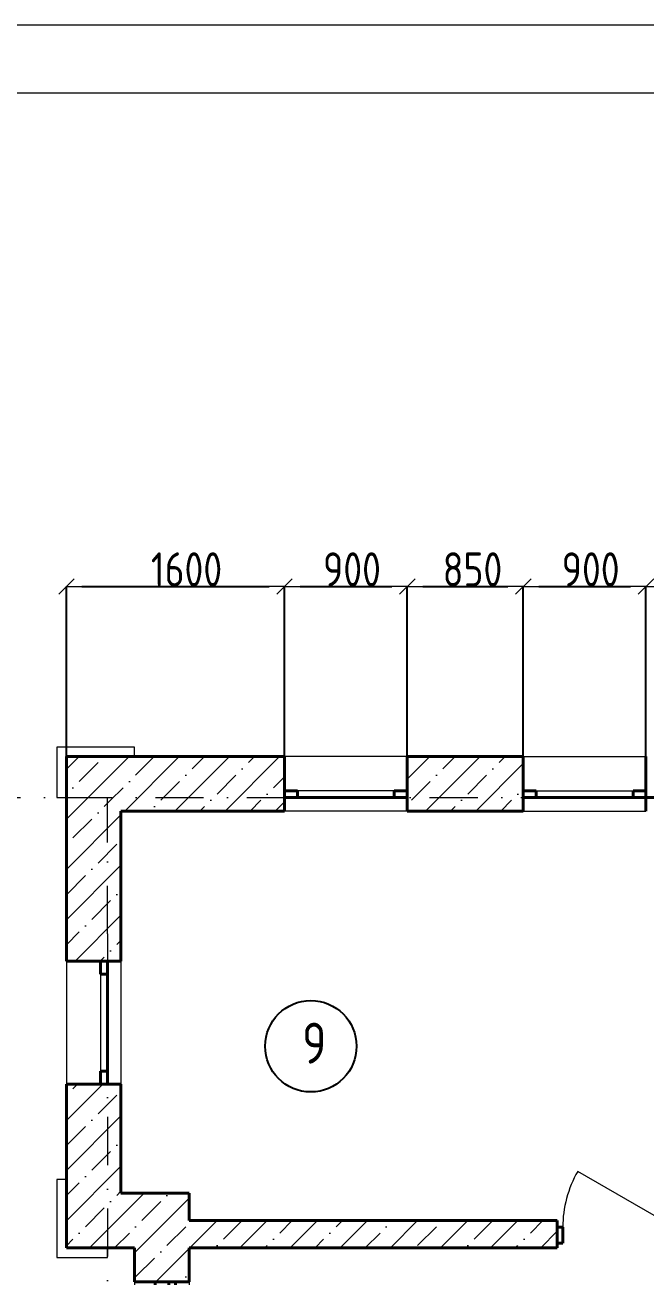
# Model space of a CAD drawing. Header units: feet. Extents: x -10410 to 374725, y -46422 to 88923.
# Drawn here: x 1166 to 5719, y 48122 to 57297 of the extents above; entities that cross this region are included whole.
import ezdxf
from ezdxf.enums import TextEntityAlignment as Align

# ---------------------------------------------------------------- set-up
doc = ezdxf.new("R2010")
doc.units = ezdxf.units.FT
doc.header["$MEASUREMENT"] = 0
doc.set_wipeout_variables(frame=1)
doc.linetypes.add('Wipeout_Contour', pattern=[1000, 0, -1000])
doc.linetypes.add('Штрихпунктирная', pattern=[670.277762, 352.777767, -176.388884, 0, -141.111112])
for name, color, linetype, lineweight in [('82323000_Ном._пера__1', 7, 'Continuous', 20), ('Двери ArchiCAD_Ном._пера__1', 7, 'Continuous', 20), ('Двери ArchiCAD_Ном._пера__21', 7, 'Continuous', 40), ('Двери ArchiCAD_Ном._пера__74', 255, 'Continuous', 0), ('Интерьер - Мебель_Ном._пера__7', 7, 'Continuous', 20), ('Конструктив - Перекрытия_Ном._пера__21', 7, 'Continuous', 40), ('Конструктив - Стены Несущие_Ном._пера__21', 7, 'Continuous', 40), ('Окна ArchiCAD_Ном._пера__120', 7, 'Continuous', 5), ('Окна ArchiCAD_Ном._пера__21', 7, 'Continuous', 40), ('Размер - Общий_Ном._пера__120', 7, 'Continuous', 5), ('Элемент Модели - Оси_Ном._пера__1', 7, 'Continuous', 20)]:
    doc.layers.add(name, color=color, linetype=linetype, lineweight=lineweight)
for name, color, linetype in [('Двери ArchiCAD', 7, 'Continuous'), ('Интерьер - Мебель', 7, 'Continuous'), ('Конструктив - Лестницы', 7, 'Continuous'), ('Конструктив - Перекрытия', 7, 'Continuous'), ('Конструктив - Стены Несущие', 7, 'Continuous'), ('Окна ArchiCAD', 7, 'Continuous'), ('Размер - Общий', 7, 'Continuous'), ('Элемент Модели - Оси', 7, 'Continuous')]:
    doc.layers.add(name, color=color, linetype=linetype)
doc.layers.add('Конструктив - Стены Несущие_Ном._пера__170', color=7, linetype='Continuous', lineweight=5, true_color=0x9f9f00)
doc.layers.add('Элемент Модели - Оси_Ном._пера__94', color=7, linetype='Continuous', lineweight=5, true_color=0xdc4f00)
doc.styles.get("Standard").update_dxf_attribs({"font": 'isocpeur.ttf'})
doc.styles.add('СГЕНЕРИР_СТИЛЬ_1', font='arial.ttf')
doc.styles.add('СГЕНЕРИР_СТИЛЬ_2', font='CS_Gost2304.shx')
doc.dimstyles.new('СГЕНЕРИР_СТИЛЬ__1', dxfattribs={"dimtxt": 250, "dimasz": 114, "dimexe": 0.18, "dimexo": 0, "dimgap": 0.09, "dimtad": 1, "dimtih": 1, "dimtoh": 1, "dimdec": 0, "dimzin": 0, "dimdsep": 46, "dimtxsty": 'СГЕНЕРИР_СТИЛЬ_2', "dimblk": 'ARROWHEAD_6', "dimblk1": 'ARROWHEAD_6', "dimblk2": 'ARROWHEAD_6', "dimcen": 0.09, "dimclrd": 7, "dimclre": 7, "dimclrt": 7, "dimazin": 0, "dimtfac": 1, "dimtdec": 4, "dimtmove": 0, "dimatfit": 3, "dimfxl": 1, "dimtolj": 1, "dimtzin": 0, "dimarcsym": 0})
pattern_1 = [(45, (0, 0), (-183.848, 183.848), []), (45, (-91.92, 91.92), (-183.848, 183.848), [195, -65, 0, -65])]

# ---------------------------------------------------------------- blocks, each defined once
blk = doc.blocks.new('Перекрытие_11', base_point=(0, 3250))
at = {"layer": 'Конструктив - Перекрытия_Ном._пера__21', "linetype": 'Continuous', "flags": 128}
blk.add_lwpolyline([(0, 3250), (349.5, 3250), (349.5, 6200), (0, 6200), (0, 9400), (14400, 9400), (14400, 6200), (14005.7, 6200), (14005.7, 3250), (14400, 3250), (14400, 0), (8689.2, 0), (8689.2, -1641.6), (5700.8, -1641.6), (5700.8, 0), (0, 0)], close=True, dxfattribs=at)
blk = doc.blocks.new('Окно 18_3')
at = {"layer": 'Окна ArchiCAD_Ном._пера__120', "linetype": 'Continuous'}
for p, q in [((-450, 250), (450, 250)), ((-355, 0), (355, 0)), ((355, -50), (-355, -50)), ((-450, -150), (450, -150))]:
    blk.add_line(p, q, dxfattribs=at)
at = {"layer": 'Окна ArchiCAD_Ном._пера__21', "linetype": 'Continuous'}
for p, q in [((-450, 0), (-355, 0)), ((-450, -50), (-450, 0)), ((-355, 0), (-355, -50)), ((355, -50), (355, 0)), ((355, 0), (450, 0)), ((450, -50), (450, 0)), ((-355, -50), (-450, -50)), ((450, -50), (355, -50))]:
    blk.add_line(p, q, dxfattribs=at)
blk = doc.blocks.new('Стена_5', base_point=(14400, 9400))
at = {"layer": 'Конструктив - Стены Несущие_Ном._пера__21', "linetype": 'Continuous'}
for p, q in [((3950, 9450), (3950, 9700)), ((3950, 9400), (3950, 9450)), ((3950, 9300), (3950, 9400))]:
    blk.add_line(p, q, dxfattribs=at)
at = {"color": 254, "linetype": 'Wipeout_Contour', "lineweight": 0, "ltscale": 57210.004126}
blk.add_wipeout([(-300, 9700), (100, 9300), (1299.5, 9300), (1299.5, 9400), (1299.5, 9450), (1299.5, 9700)], dxfattribs=at).dxf.layer = 'Конструктив - Стены Несущие'
at = {"color": 254, "linetype": 'Wipeout_Contour', "lineweight": 0, "ltscale": 78626.504468}
blk.add_wipeout([(2199.5, 9400), (2199.5, 9300), (3050, 9300), (3050, 9400), (3050, 9450), (3050, 9700), (2199.5, 9700), (2199.5, 9450)], dxfattribs=at).dxf.layer = 'Конструктив - Стены Несущие'
at = {"layer": 'Конструктив - Стены Несущие_Ном._пера__170', "linetype": 'Continuous'}
h = blk.add_hatch(dxfattribs=at)
h.set_pattern_fill('ЖЕЛЕЗОБЕТОН', color=256, style=0, pattern_type=2)
h.set_pattern_definition(pattern_1)
h.paths.add_polyline_path([(-300, 9700), (100, 9300), (1299.5, 9300), (1299.5, 9400), (1299.5, 9450), (1299.5, 9700)])
h = blk.add_hatch(dxfattribs=at)
h.set_pattern_fill('ЖЕЛЕЗОБЕТОН', color=256, style=0, pattern_type=2)
h.set_pattern_definition(pattern_1)
h.paths.add_polyline_path([(2199.5, 9400), (2199.5, 9300), (3050, 9300), (3050, 9400), (3050, 9450), (3050, 9700), (2199.5, 9700), (2199.5, 9450)])
at = {"layer": 'Конструктив - Стены Несущие_Ном._пера__21', "linetype": 'Continuous'}
for p, q in [((1299.5, 9450), (1299.5, 9700)), ((2199.5, 9450), (2199.5, 9700)), ((3050, 9450), (3050, 9700)), ((1299.5, 9400), (1299.5, 9450)), ((1299.5, 9300), (1299.5, 9400)), ((2199.5, 9400), (2199.5, 9450)), ((2199.5, 9300), (2199.5, 9400)), ((3050, 9400), (3050, 9450)), ((3050, 9300), (3050, 9400))]:
    blk.add_line(p, q, dxfattribs=at)
at = {"layer": 'Конструктив - Стены Несущие_Ном._пера__21', "linetype": 'Continuous', "flags": 128}
for points in [[(1299.5, 9700), (-300, 9700)], [(3050, 9700), (2199.5, 9700)], [(100, 9300), (1299.5, 9300)], [(2199.5, 9300), (3050, 9300)]]:
    blk.add_lwpolyline(points, dxfattribs=at)
at = {"layer": 'Окна ArchiCAD', "color": 21, "linetype": 'Continuous', "lineweight": 30, "true_color": 0xff9955, "xscale": -1, "zscale": 1000}
blk.add_blockref('Окно 18_3', (1749.5, 9450), dxfattribs=at)
at = {"layer": 'Окна ArchiCAD', "color": 21, "linetype": 'Continuous', "lineweight": 30, "true_color": 0xff9955, "zscale": 1000}
blk.add_blockref('Окно 18_3', (3500, 9450), dxfattribs=at)
blk = doc.blocks.new('Стена_7', base_point=(0, 9400))
at = {"color": 254, "linetype": 'Wipeout_Contour', "lineweight": 0, "ltscale": 51810.144715}
blk.add_wipeout([(-300, 8200), (-50, 8200), (0, 8200), (100, 8200), (100, 9300), (-300, 9700)], dxfattribs=at).dxf.layer = 'Конструктив - Стены Несущие'
at = {"color": 254, "linetype": 'Wipeout_Contour', "lineweight": 0, "ltscale": 41816.558457}
blk.add_wipeout([(-300, 6100), (100, 6500), (100, 7300), (0, 7300), (-50, 7300), (-300, 7300)], dxfattribs=at).dxf.layer = 'Конструктив - Стены Несущие'
at = {"layer": 'Конструктив - Стены Несущие_Ном._пера__170', "linetype": 'Continuous'}
h = blk.add_hatch(dxfattribs=at)
h.set_pattern_fill('ЖЕЛЕЗОБЕТОН', color=256, style=0, pattern_type=2)
h.set_pattern_definition(pattern_1)
h.paths.add_polyline_path([(-300, 8200), (-50, 8200), (0, 8200), (100, 8200), (100, 9300), (-300, 9700)])
h = blk.add_hatch(dxfattribs=at)
h.set_pattern_fill('ЖЕЛЕЗОБЕТОН', color=256, style=0, pattern_type=2)
h.set_pattern_definition(pattern_1)
h.paths.add_polyline_path([(-300, 6100), (100, 6500), (100, 7300), (0, 7300), (-50, 7300), (-300, 7300)])
at = {"layer": 'Конструктив - Стены Несущие_Ном._пера__21', "linetype": 'Continuous'}
for p, q in [((-50, 8200), (-300, 8200)), ((0, 8200), (-50, 8200)), ((100, 8200), (0, 8200)), ((-50, 7300), (-300, 7300)), ((0, 7300), (-50, 7300)), ((100, 7300), (0, 7300))]:
    blk.add_line(p, q, dxfattribs=at)
at = {"layer": 'Конструктив - Стены Несущие_Ном._пера__21', "linetype": 'Continuous', "flags": 128}
for points in [[(-300, 9700), (-300, 8200)], [(100, 8200), (100, 9300)], [(-300, 7300), (-300, 6100)], [(100, 6500), (100, 7300)]]:
    blk.add_lwpolyline(points, dxfattribs=at)
at = {"layer": 'Окна ArchiCAD', "color": 21, "linetype": 'Continuous', "lineweight": 30, "true_color": 0xff9955, "xscale": -1, "zscale": 1000, "rotation": 90}
blk.add_blockref('Окно 18_3', (-50, 7750), dxfattribs=at)
blk = doc.blocks.new('Стена_8', base_point=(0, 6200))
at = {"color": 254, "linetype": 'Wipeout_Contour', "lineweight": 0, "ltscale": 25239.206985}
blk.add_wipeout([(-300, 6100), (200, 6100), (600, 6500), (100, 6500)], dxfattribs=at).dxf.layer = 'Конструктив - Стены Несущие'
at = {"layer": 'Конструктив - Стены Несущие_Ном._пера__170', "linetype": 'Continuous'}
h = blk.add_hatch(dxfattribs=at)
h.set_pattern_fill('ЖЕЛЕЗОБЕТОН', color=256, style=0, pattern_type=2)
h.set_pattern_definition(pattern_1)
h.paths.add_polyline_path([(-300, 6100), (200, 6100), (600, 6500), (100, 6500)])
at = {"layer": 'Конструктив - Стены Несущие_Ном._пера__21', "linetype": 'Continuous', "flags": 128}
for points in [[(600, 6500), (100, 6500)], [(-300, 6100), (200, 6100)]]:
    blk.add_lwpolyline(points, dxfattribs=at)
blk = doc.blocks.new('Окно 18_4')
at = {"layer": 'Окна ArchiCAD_Ном._пера__120', "linetype": 'Continuous'}
for p, q in [((-300, 250), (300, 250)), ((-205, 0), (205, 0)), ((205, -50), (-205, -50)), ((-300, -150), (300, -150))]:
    blk.add_line(p, q, dxfattribs=at)
at = {"layer": 'Окна ArchiCAD_Ном._пера__21', "linetype": 'Continuous'}
for p, q in [((-300, 0), (-205, 0)), ((-300, -50), (-300, 0)), ((-205, 0), (-205, -50)), ((205, -50), (205, 0)), ((205, 0), (300, 0)), ((300, -50), (300, 0)), ((-205, -50), (-300, -50)), ((300, -50), (205, -50))]:
    blk.add_line(p, q, dxfattribs=at)
blk = doc.blocks.new('Стена_9', base_point=(500, 6200))
at = {"color": 254, "linetype": 'Wipeout_Contour', "lineweight": 0, "ltscale": 36102.194739}
blk.add_wipeout([(200, 5850), (450, 5850), (500, 5850), (600, 5850), (600, 6500), (200, 6100)], dxfattribs=at).dxf.layer = 'Конструктив - Стены Несущие'
at = {"color": 254, "linetype": 'Wipeout_Contour', "lineweight": 0, "ltscale": 38181.284407}
blk.add_wipeout([(200, 4250.1), (450, 4250.1), (500, 4250.1), (600, 4250.1), (600, 5250), (500, 5250), (450, 5250), (200, 5250)], dxfattribs=at).dxf.layer = 'Конструктив - Стены Несущие'
at = {"color": 254, "linetype": 'Wipeout_Contour', "lineweight": 0, "ltscale": 21575.85833}
blk.add_wipeout([(200, 3400), (600, 3400), (600, 3650.1), (500, 3650.1), (450, 3650.1), (200, 3650.1)], dxfattribs=at).dxf.layer = 'Конструктив - Стены Несущие'
at = {"layer": 'Конструктив - Стены Несущие_Ном._пера__170', "linetype": 'Continuous'}
h = blk.add_hatch(dxfattribs=at)
h.set_pattern_fill('ЖЕЛЕЗОБЕТОН', color=256, style=0, pattern_type=2)
h.set_pattern_definition(pattern_1)
h.paths.add_polyline_path([(200, 5850), (450, 5850), (500, 5850), (600, 5850), (600, 6500), (200, 6100)])
h = blk.add_hatch(dxfattribs=at)
h.set_pattern_fill('ЖЕЛЕЗОБЕТОН', color=256, style=0, pattern_type=2)
h.set_pattern_definition(pattern_1)
h.paths.add_polyline_path([(200, 4250.1), (450, 4250.1), (500, 4250.1), (600, 4250.1), (600, 5250), (500, 5250), (450, 5250), (200, 5250)])
h = blk.add_hatch(dxfattribs=at)
h.set_pattern_fill('ЖЕЛЕЗОБЕТОН', color=256, style=0, pattern_type=2)
h.set_pattern_definition(pattern_1)
h.paths.add_polyline_path([(200, 3400), (600, 3400), (600, 3650.1), (500, 3650.1), (450, 3650.1), (200, 3650.1)])
at = {"layer": 'Конструктив - Стены Несущие_Ном._пера__21', "linetype": 'Continuous'}
for p, q in [((450, 5850), (200, 5850)), ((500, 5850), (450, 5850)), ((600, 5850), (500, 5850)), ((450, 5250), (200, 5250)), ((500, 5250), (450, 5250)), ((600, 5250), (500, 5250)), ((450, 4250.1), (200, 4250.1)), ((500, 4250.1), (450, 4250.1)), ((600, 4250.1), (500, 4250.1)), ((450, 3650.1), (200, 3650.1)), ((500, 3650.1), (450, 3650.1)), ((600, 3650.1), (500, 3650.1))]:
    blk.add_line(p, q, dxfattribs=at)
at = {"layer": 'Конструктив - Стены Несущие_Ном._пера__21', "linetype": 'Continuous', "flags": 128}
for points in [[(600, 6300), (600, 6500)], [(200, 6100), (200, 5850)], [(600, 5850), (600, 6100)], [(200, 5250), (200, 4250.1)], [(600, 5200), (600, 5250)], [(600, 4250.1), (600, 5000)], [(200, 3650.1), (200, 3400)], [(600, 3400), (600, 3650.1)]]:
    blk.add_lwpolyline(points, dxfattribs=at)
at = {"layer": 'Окна ArchiCAD', "color": 21, "linetype": 'Continuous', "lineweight": 30, "true_color": 0xff9955, "xscale": -1, "zscale": 1000, "rotation": 90}
for p in [(450, 5550), (450, 3950.1)]:
    blk.add_blockref('Окно 18_4', p, dxfattribs=at)
blk = doc.blocks.new('Однопольная Дверь 18_7')
at = {"layer": 'Двери ArchiCAD_Ном._пера__1', "linetype": 'Continuous'}
blk.add_line((410, 0), (-300.1, 410), dxfattribs=at)
at = {"layer": 'Двери ArchiCAD_Ном._пера__21', "linetype": 'Continuous'}
for p, q in [((-450, 50), (-487, 50)), ((-450, 50), (-450, 0)), ((-410, 0), (-450, 0)), ((-450, 0), (-450, -115)), ((-450, 0), (-450, -115)), ((-410, -115), (-410, 0)), ((450, 0), (410, 0)), ((410, 0), (410, -115)), ((450, 50), (450, 0)), ((450, 50), (487, 50)), ((450, -115), (450, 0)), ((450, 0), (450, -115)), ((-450, -150), (-487, -150)), ((-450, -115), (-410, -115)), ((-450, -115), (-450, -150)), ((410, -115), (450, -115)), ((450, -115), (450, -150)), ((450, -150), (487, -150))]:
    blk.add_line(p, q, dxfattribs=at)
at = {"layer": 'Двери ArchiCAD_Ном._пера__74', "linetype": 'Continuous'}
blk.add_arc((410, 0), 820, 150, 180, dxfattribs=at)
blk = doc.blocks.new('Стена_27', base_point=(500, 6200))
at = {"color": 254, "linetype": 'Wipeout_Contour', "lineweight": 0, "ltscale": 40538.343824}
blk.add_wipeout([(3299.8, 6300), (600, 6300), (600, 6100), (3299.8, 6100), (3299.8, 6135), (3299.8, 6250)], dxfattribs=at).dxf.layer = 'Конструктив - Стены Несущие'
at = {"layer": 'Конструктив - Стены Несущие_Ном._пера__170', "linetype": 'Continuous'}
h = blk.add_hatch(dxfattribs=at)
h.set_pattern_fill('ЖЕЛЕЗОБЕТОН', color=256, style=0, pattern_type=2)
h.set_pattern_definition(pattern_1)
h.paths.add_polyline_path([(3299.8, 6300), (600, 6300), (600, 6100), (3299.8, 6100), (3299.8, 6135), (3299.8, 6250)])
at = {"layer": 'Конструктив - Стены Несущие_Ном._пера__21', "linetype": 'Continuous'}
for p, q in [((3299.8, 6300), (3262.8, 6300)), ((3299.8, 6300), (3299.8, 6250)), ((3299.8, 6300), (3299.8, 6250)), ((3299.8, 6250), (3299.8, 6135)), ((3299.8, 6100), (3262.8, 6100)), ((3299.8, 6135), (3299.8, 6100))]:
    blk.add_line(p, q, dxfattribs=at)
at = {"layer": 'Конструктив - Стены Несущие_Ном._пера__21', "linetype": 'Continuous', "flags": 128}
for points in [[(3299.8, 6300), (600, 6300)], [(600, 6100), (3299.8, 6100)]]:
    blk.add_lwpolyline(points, dxfattribs=at)
at = {"layer": 'Двери ArchiCAD', "linetype": 'Continuous', "zscale": 1000}
blk.add_blockref('Однопольная Дверь 18_7', (3749.8, 6250), dxfattribs=at)
blk = doc.blocks.new('Руст Угловой 18')
at = {"layer": 'Интерьер - Мебель_Ном._пера__7', "linetype": 'Continuous'}
for p, q in [((70, 300), (0, 300)), ((0, 300), (0, 0)), ((70, -70), (70, 300)), ((0, 0), (-500, 0)), ((-500, 0), (-500, -70)), ((-500, -70), (70, -70))]:
    blk.add_line(p, q, dxfattribs=at)
blk = doc.blocks.new('Стандартный Маркер Сетки')
at = {"layer": 'Элемент Модели - Оси_Ном._пера__94', "linetype": 'Штрихпунктирная'}
blk.add_line((1000, 0), (17400, 0), dxfattribs=at)
at = {"layer": 'Элемент Модели - Оси_Ном._пера__1', "style": 'СГЕНЕРИР_СТИЛЬ_1'}
blk.add_attdef('AC_MarkerText_1', text='', height=350, dxfattribs=at).set_placement((-500, 20.0005), align=Align.MIDDLE_CENTER)
blk = doc.blocks.new('Стандартный Маркер Сетки_3')
at = {"layer": 'Элемент Модели - Оси_Ном._пера__94', "linetype": 'Штрихпунктирная'}
for q in [(0, 0), (15413.8, 0)]:
    blk.add_line((1000, 0), q, dxfattribs=at)
at = {"layer": 'Элемент Модели - Оси_Ном._пера__1', "style": 'СГЕНЕРИР_СТИЛЬ_1'}
blk.add_attdef('AC_MarkerText_1', text='', height=350, rotation=90, dxfattribs=at).set_placement((16913.8, 20), align=Align.MIDDLE_CENTER)
blk = doc.blocks.new('ARROWHEAD_6')
at = {"color": 0, "linetype": 'Continuous', "lineweight": 0}
for p, q in [((0, 0), (-1, 0)), ((-0.5, -0.5), (0.5, 0.5))]:
    blk.add_line(p, q, dxfattribs=at)
blk = doc.blocks.new('*D571')
at = {"layer": 'Defpoints', "color": 0, "linetype": 'Continuous', "transparency": 16777216}
for p in [(3068.8, 53182.5), (1469.3, 51935.8), (3068.8, 51935.8)]:
    blk.add_point(p, dxfattribs=at)
at = {"layer": 'Размер - Общий', "color": 7, "linetype": 'Continuous', "lineweight": -2, "transparency": 16777216}
for p, q in [((1469.3, 51935.8), (1469.3, 53182.7)), ((1583.3, 53182.5), (2954.8, 53182.5)), ((3068.8, 51935.8), (3068.8, 53182.7))]:
    blk.add_line(p, q, dxfattribs=at)
at = {"layer": 'Размер - Общий', "color": 7, "linetype": 'Continuous', "lineweight": -2, "transparency": 16777216, "xscale": 114, "yscale": 114, "zscale": 114, "rotation": 180}
blk.add_blockref('ARROWHEAD_6', (1469.3, 53182.5), dxfattribs=at)
at = {"layer": 'Размер - Общий', "color": 7, "linetype": 'Continuous', "lineweight": -2, "transparency": 16777216, "xscale": 114, "yscale": 114, "zscale": 114}
blk.add_blockref('ARROWHEAD_6', (3068.8, 53182.5), dxfattribs=at)
at = {"layer": 'Размер - Общий', "color": 7, "linetype": 'Continuous', "transparency": 16777216, "insert": (2349.8, 53307.6), "char_height": 250, "attachment_point": 5, "style": 'СГЕНЕРИР_СТИЛЬ_2'}
blk.add_mtext('\\A1;1600', dxfattribs=at)
blk = doc.blocks.new('*D572')
at = {"layer": 'Defpoints', "color": 0, "linetype": 'Continuous', "transparency": 16777216}
for p in [(3968.8, 53182.5), (3068.8, 51935.8), (3968.8, 51935.8)]:
    blk.add_point(p, dxfattribs=at)
at = {"layer": 'Размер - Общий', "color": 7, "linetype": 'Continuous', "lineweight": -2, "transparency": 16777216}
for p, q in [((3068.8, 51935.8), (3068.8, 53182.7)), ((3182.8, 53182.5), (3854.8, 53182.5)), ((3968.8, 51935.8), (3968.8, 53182.7))]:
    blk.add_line(p, q, dxfattribs=at)
at = {"layer": 'Размер - Общий', "color": 7, "linetype": 'Continuous', "lineweight": -2, "transparency": 16777216, "xscale": 114, "yscale": 114, "zscale": 114, "rotation": 180}
blk.add_blockref('ARROWHEAD_6', (3068.8, 53182.5), dxfattribs=at)
at = {"layer": 'Размер - Общий', "color": 7, "linetype": 'Continuous', "lineweight": -2, "transparency": 16777216, "xscale": 114, "yscale": 114, "zscale": 114}
blk.add_blockref('ARROWHEAD_6', (3968.8, 53182.5), dxfattribs=at)
at = {"layer": 'Размер - Общий', "color": 7, "linetype": 'Continuous', "transparency": 16777216, "insert": (3563.4, 53307.6), "char_height": 250, "attachment_point": 5, "style": 'СГЕНЕРИР_СТИЛЬ_2'}
blk.add_mtext('\\A1;900', dxfattribs=at)
blk = doc.blocks.new('*D573')
at = {"layer": 'Defpoints', "color": 0, "linetype": 'Continuous', "transparency": 16777216}
for p in [(4819.3, 53182.5), (3968.8, 51935.8), (4819.3, 51935.8)]:
    blk.add_point(p, dxfattribs=at)
at = {"layer": 'Размер - Общий', "color": 7, "linetype": 'Continuous', "lineweight": -2, "transparency": 16777216}
for p, q in [((3968.8, 51935.8), (3968.8, 53182.7)), ((4082.8, 53182.5), (4705.3, 53182.5)), ((4819.3, 51935.8), (4819.3, 53182.7))]:
    blk.add_line(p, q, dxfattribs=at)
at = {"layer": 'Размер - Общий', "color": 7, "linetype": 'Continuous', "lineweight": -2, "transparency": 16777216, "xscale": 114, "yscale": 114, "zscale": 114, "rotation": 180}
blk.add_blockref('ARROWHEAD_6', (3968.8, 53182.5), dxfattribs=at)
at = {"layer": 'Размер - Общий', "color": 7, "linetype": 'Continuous', "lineweight": -2, "transparency": 16777216, "xscale": 114, "yscale": 114, "zscale": 114}
blk.add_blockref('ARROWHEAD_6', (4819.3, 53182.5), dxfattribs=at)
at = {"layer": 'Размер - Общий', "color": 7, "linetype": 'Continuous', "transparency": 16777216, "insert": (4447.1, 53307.6), "char_height": 250, "attachment_point": 5, "style": 'СГЕНЕРИР_СТИЛЬ_2'}
blk.add_mtext('\\A1;850', dxfattribs=at)
blk = doc.blocks.new('*D574')
at = {"layer": 'Defpoints', "color": 0, "linetype": 'Continuous', "transparency": 16777216}
for p in [(5719.3, 53182.5), (4819.3, 51935.8), (5719.3, 51935.8)]:
    blk.add_point(p, dxfattribs=at)
at = {"layer": 'Размер - Общий', "color": 7, "linetype": 'Continuous', "lineweight": -2, "transparency": 16777216}
for p, q in [((4819.3, 51935.8), (4819.3, 53182.7)), ((4933.3, 53182.5), (5605.3, 53182.5)), ((5719.3, 51935.8), (5719.3, 53182.7))]:
    blk.add_line(p, q, dxfattribs=at)
at = {"layer": 'Размер - Общий', "color": 7, "linetype": 'Continuous', "lineweight": -2, "transparency": 16777216, "xscale": 114, "yscale": 114, "zscale": 114, "rotation": 180}
blk.add_blockref('ARROWHEAD_6', (4819.3, 53182.5), dxfattribs=at)
at = {"layer": 'Размер - Общий', "color": 7, "linetype": 'Continuous', "lineweight": -2, "transparency": 16777216, "xscale": 114, "yscale": 114, "zscale": 114}
blk.add_blockref('ARROWHEAD_6', (5719.3, 53182.5), dxfattribs=at)
at = {"layer": 'Размер - Общий', "color": 7, "linetype": 'Continuous', "transparency": 16777216, "insert": (5313.8, 53307.6), "char_height": 250, "attachment_point": 5, "style": 'СГЕНЕРИР_СТИЛЬ_2'}
blk.add_mtext('\\A1;900', dxfattribs=at)
blk = doc.blocks.new('*D575')
at = {"layer": 'Defpoints', "color": 0, "linetype": 'Continuous', "transparency": 16777216}
for p in [(7019.5, 53182.5), (5719.3, 51935.8), (7019.5, 51935.8)]:
    blk.add_point(p, dxfattribs=at)
at = {"layer": 'Размер - Общий', "color": 7, "linetype": 'Continuous', "lineweight": -2, "transparency": 16777216}
for p, q in [((5719.3, 51935.8), (5719.3, 53182.7)), ((5833.3, 53182.5), (6905.5, 53182.5)), ((7019.5, 51935.8), (7019.5, 53182.7))]:
    blk.add_line(p, q, dxfattribs=at)
at = {"layer": 'Размер - Общий', "color": 7, "linetype": 'Continuous', "lineweight": -2, "transparency": 16777216, "xscale": 114, "yscale": 114, "zscale": 114, "rotation": 180}
blk.add_blockref('ARROWHEAD_6', (5719.3, 53182.5), dxfattribs=at)
at = {"layer": 'Размер - Общий', "color": 7, "linetype": 'Continuous', "lineweight": -2, "transparency": 16777216, "xscale": 114, "yscale": 114, "zscale": 114}
blk.add_blockref('ARROWHEAD_6', (7019.5, 53182.5), dxfattribs=at)
at = {"layer": 'Размер - Общий', "color": 7, "linetype": 'Continuous', "transparency": 16777216, "insert": (6458.7, 53307.6), "char_height": 250, "attachment_point": 5, "style": 'СГЕНЕРИР_СТИЛЬ_2'}
blk.add_mtext('\\A1;1300', dxfattribs=at)

msp = doc.modelspace()

# ---------------------------------------------------------------- linework, layer by layer
at = {"layer": '82323000_Ном._пера__1', "linetype": 'Continuous'}
for p, q in [((33303.12412, 57297.31036), (-8640.42399, 57297.31036)), ((32803.12412, 56797.31036), (-6640.42399, 56797.31036))]:
    msp.add_line(p, q, dxfattribs=at)
at = {"layer": 'Конструктив - Лестницы', "color": 161, "linetype": 'Continuous', "lineweight": 25, "true_color": 0x78aaff}
msp.add_circle((3261.79111, 49812.82283), 335.02577, dxfattribs=at)

# ---------------------------------------------------------------- block references
at = {"layer": 'Конструктив - Перекрытия', "linetype": 'Continuous'}
msp.add_blockref('Перекрытие_11', (1769.27818, 45485.75016), dxfattribs=at)

# ---------------------------------------------------------------- texts
at = {"layer": 'Размер - Общий_Ном._пера__120', "linetype": 'Continuous', "insert": (3197.79072, 49685.54986), "char_height": 300, "attachment_point": 7}
msp.add_mtext('\\A1;{\\FCS_Gost2304.shx;9}', dxfattribs=at)

# ---------------------------------------------------------------- next in the draw order: block references
at = {"layer": 'Конструктив - Стены Несущие'}
msp.add_blockref('Стена_5', (16169.27818, 51635.75029), dxfattribs=at)

# ---------------------------------------------------------------- next in the draw order: block references
msp.add_blockref('Стена_7', (1769.27818, 51635.75029), dxfattribs=at)

# ---------------------------------------------------------------- next in the draw order: dimensions: what is measured, and where the dimension line sits
at = {"layer": 'Размер - Общий', "linetype": 'Continuous'}
for base, p1, p2, picture, middle in [((3968.81532, 53182.49164), (3068.81532, 51935.75029), (3968.81532, 51935.75029), '*D572', (3563.38657, 53182.49164)), ((4819.2732, 53182.49164), (3968.81532, 51935.75029), (4819.2732, 51935.75029), '*D573', (4447.10052, 53182.49164)), ((5719.2732, 53182.49164), (4819.2732, 51935.75029), (5719.2732, 51935.75029), '*D574', (5313.84445, 53182.49164)), ((7019.53461, 53182.49164), (5719.2732, 51935.75029), (7019.53461, 51935.75029), '*D575', (6458.65014, 53182.49164))]:
    dim = msp.add_linear_dim(base=base, p1=p1, p2=p2, dimstyle='СГЕНЕРИР_СТИЛЬ__1', dxfattribs=at)
    dim.commit()
    dim.dimension.update_dxf_attribs({"geometry": picture, "text_midpoint": middle, "dimtype": 160})

# ---------------------------------------------------------------- next in the draw order: block references
at = {"layer": 'Интерьер - Мебель', "color": 214, "linetype": 'Continuous', "lineweight": 20, "zscale": 1000, "rotation": 180}
msp.add_blockref('Руст Угловой 18', (1469.27818, 51935.75029), dxfattribs=at)
at = {"layer": 'Конструктив - Стены Несущие'}
msp.add_blockref('Стена_8', (1769.27818, 48435.78944), dxfattribs=at)
at = {"layer": 'Элемент Модели - Оси', "color": 8, "linetype": 'Continuous', "lineweight": 20, "zscale": 1000}
msp.add_blockref('Стандартный Маркер Сетки', (-2230.72182, 51635.75029), dxfattribs=at)

# ---------------------------------------------------------------- next in the draw order: dimensions: what is measured, and where the dimension line sits
at = {"layer": 'Размер - Общий', "linetype": 'Continuous'}
dim = msp.add_linear_dim(base=(3068.81532, 53182.49164), p1=(1469.27818, 51935.75029), p2=(3068.81532, 51935.75029), dimstyle='СГЕНЕРИР_СТИЛЬ__1', dxfattribs=at)
dim.commit()
dim.dimension.update_dxf_attribs({"geometry": '*D571', "text_midpoint": (2349.808, 53182.49164), "dimtype": 160})

# ---------------------------------------------------------------- next in the draw order: block references
at = {"layer": 'Интерьер - Мебель', "color": 214, "linetype": 'Continuous', "lineweight": 20, "zscale": 1000, "rotation": 270}
msp.add_blockref('Руст Угловой 18', (1469.27818, 48335.31239), dxfattribs=at)
at = {"layer": 'Конструктив - Стены Несущие'}
msp.add_blockref('Стена_9', (2269.27818, 48435.78944), dxfattribs=at)

# ---------------------------------------------------------------- next in the draw order: block references
msp.add_blockref('Стена_27', (2269.27818, 48435.78944), dxfattribs=at)
at = {"layer": 'Элемент Модели - Оси', "color": 8, "linetype": 'Continuous', "lineweight": 20, "zscale": 1000, "rotation": 270}
msp.add_blockref('Стандартный Маркер Сетки_3', (1769.27818, 51635.75029), dxfattribs=at)

doc.saveas('drawing.dxf')
